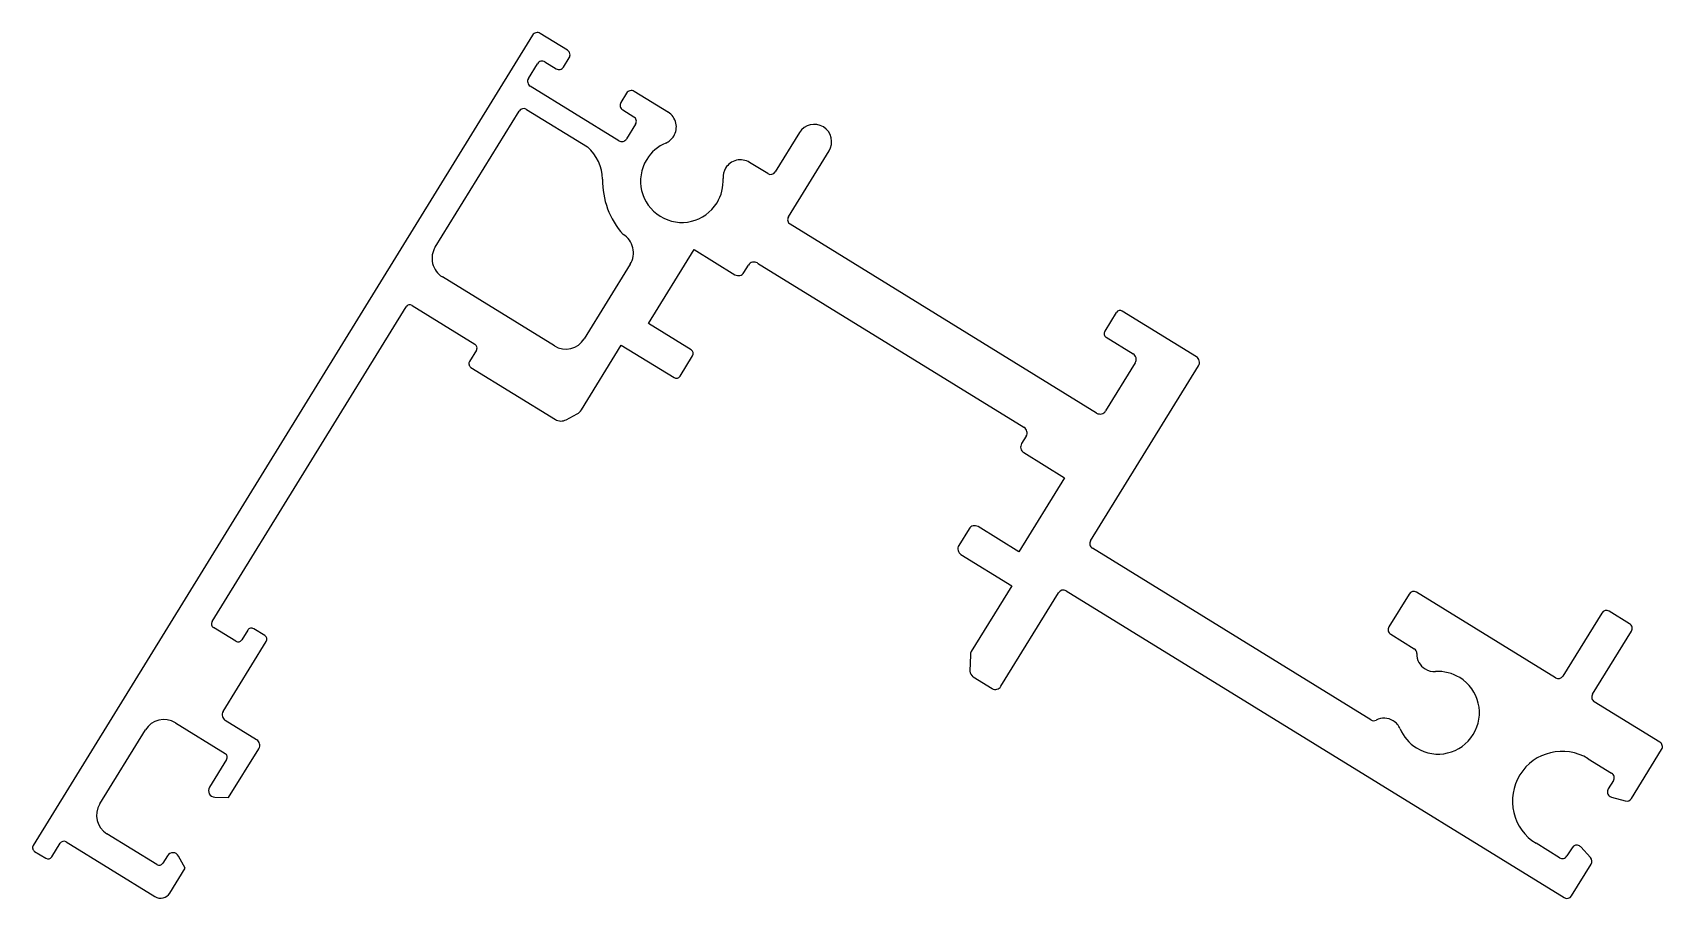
# Model space of a CAD drawing. Extents: x -33.7 to 41.3, y 6.4 to 46.3.
import ezdxf

# ---------------------------------------------------------------- set-up
doc = ezdxf.new("R2010")
doc.units = 0
doc.layers.get('0').update_dxf_attribs({"linetype": 'CONTINUOUS'})

msp = doc.modelspace()

# ---------------------------------------------------------------- linework, layer by layer
for p, q in [((-10.712, 46.148), (-33.678, 8.879)), ((-9.107, 45.453), (-10.368, 46.23)), ((-9.287, 44.683), (-9.025, 45.109)), ((-10.906, 44.153), (-10.486, 44.834)), ((-10.142, 44.916), (-9.631, 44.601)), ((-6.738, 41.291), (-10.824, 43.809)), ((-6.386, 43.482), (-6.648, 43.057)), ((-4.458, 42.592), (-6.042, 43.564)), ((-10.99, 42.737), (-8.185, 41.008)), ((-15.187, 36.405), (-11.334, 42.656)), ((-6.567, 42.713), (-6.056, 42.398)), ((-5.974, 42.054), (-6.394, 41.373)), ((1.564, 41.666), (0.451, 39.861)), ((1.057, 37.794), (2.926, 40.827)), ((0.107, 39.779), (-0.733, 40.297)), ((15.23, 28.765), (1.138, 37.45)), ((-5.375, 32.881), (-3.276, 36.286)), ((-3.276, 36.286), (-1.403, 35.132)), ((-6.22, 35.611), (-8.334, 32.182)), ((-0.99, 35.23), (-0.78, 35.571)), ((-0.367, 35.669), (11.891, 28.113)), ((-9.71, 31.855), (-14.86, 35.029)), ((-25.45, 19.176), (-16.531, 33.648)), ((-16.256, 33.714), (-13.361, 31.93)), ((16.138, 33.389), (15.609, 32.53)), ((19.819, 31.355), (16.413, 33.454)), ((-3.417, 31.674), (-5.375, 32.881)), ((15.674, 32.255), (16.911, 31.493)), ((-13.296, 31.655), (-13.611, 31.144)), ((-8.466, 28.913), (-6.63, 31.893)), ((-6.63, 31.893), (-4.204, 30.397)), ((-13.545, 30.869), (-9.662, 28.476)), ((-3.928, 30.463), (-3.351, 31.399)), ((14.956, 22.894), (19.917, 30.943)), ((17.009, 31.08), (15.642, 28.863)), ((-9.162, 28.461), (-8.654, 28.735)), ((11.989, 27.7), (11.779, 27.36)), ((11.877, 26.947), (13.75, 25.793)), ((13.75, 25.793), (11.652, 22.388)), ((9.366, 23.444), (8.894, 22.678)), ((11.652, 22.388), (9.779, 23.542)), ((27.848, 14.655), (15.038, 22.55)), ((8.992, 22.265), (11.333, 20.822)), ((11.333, 20.822), (9.469, 17.797)), ((10.832, 16.198), (13.483, 20.504)), ((13.827, 20.585), (36.729, 6.48)), ((29.606, 20.444), (28.677, 18.937)), ((36.335, 16.59), (29.95, 20.525)), ((38.465, 19.57), (36.679, 16.672)), ((39.745, 19.075), (38.809, 19.652)), ((-24.363, 18.271), (-25.385, 18.901)), ((-23.814, 18.782), (-24.088, 18.337)), ((-23.028, 18.532), (-23.539, 18.847)), ((-24.942, 15.044), (-22.963, 18.257)), ((28.759, 18.593), (29.84, 17.926)), ((38.041, 15.833), (39.827, 18.731)), ((9.424, 17.648), (9.403, 16.902)), ((9.546, 16.638), (10.42, 16.1)), ((41.136, 13.631), (38.122, 15.489)), ((-27.142, 14.52), (-24.85, 13.108)), ((-23.402, 13.743), (-24.844, 14.632)), ((-24.844, 14.632), (-24.844, 14.632)), ((-30.616, 10.788), (-28.518, 14.193)), ((-24.785, 12.833), (-25.572, 11.556)), ((-24.69, 11.08), (-23.304, 13.33)), ((37.84, 12.867), (38.917, 12.203)), ((39.83, 11.036), (41.218, 13.287)), ((38.998, 11.859), (38.764, 11.479)), ((-25.325, 11.099), (-24.69, 11.08)), ((38.912, 11.101), (39.546, 10.925)), ((-32.168, 9.043), (-28.081, 6.524)), ((-27.995, 7.998), (-30.29, 9.412)), ((-33.613, 8.604), (-33.102, 8.289)), ((-32.827, 8.354), (-32.443, 8.978)), ((-27.51, 8.404), (-27.72, 8.064)), ((-26.689, 7.83), (-26.991, 8.389)), ((36.519, 8.313), (35.442, 8.977)), ((37.098, 8.775), (36.863, 8.394)), ((37.944, 8.325), (37.502, 8.812)), ((-27.393, 6.688), (-26.689, 7.83)), ((37.073, 6.562), (37.972, 8.021))]:
    msp.add_line(p, q)
for centre, radius, start, end in [((-10.499, 46.017), 0.25, 58.35419, 148.35428), ((-9.238, 45.24), 0.25, 328.35418, 58.35427), ((-10.273, 44.703), 0.25, 58.35418, 148.35427), ((-9.5, 44.814), 0.25, 238.35418, 328.35427), ((-10.693, 44.022), 0.25, 148.35418, 238.35427), ((-6.173, 43.351), 0.25, 58.35418, 148.35427), ((-11.122, 42.524), 0.25, 58.35423, 148.35423), ((-6.435, 42.925), 0.25, 148.35418, 238.35427), ((-6.187, 42.185), 0.25, 328.35418, 58.35427), ((-4.898, 41.924), 0.8, 328.35423, 58.35427), ((2.245, 41.247), 0.8, 328.35423, 148.35423), ((-6.607, 41.504), 0.25, 238.35418, 328.35427), ((-4.898, 41.924), 0.8, 292.92325, 328.35423), ((-9.542, 39.47), 2.052, 1.48877, 48.59179), ((-3.846, 39.437), 1.9, 112.92328, 148.35423), ((-3.846, 39.437), 1.9, 148.35423, 328.35423), ((-1.152, 39.616), 0.8, 148.35423, 183.7852), ((-1.152, 39.616), 0.8, 58.35421, 148.35425), ((0.238, 39.992), 0.25, 238.35423, 328.35423), ((-3.846, 39.437), 3.646, 178.65439, 222.21951), ((-3.846, 39.437), 1.9, 328.35423, 3.78517), ((1.269, 37.663), 0.25, 148.35423, 238.35423), ((-7.07, 36.136), 1, 328.32802, 58.38044), ((-14.335, 35.881), 1, 148.35423, 238.35423), ((-0.525, 35.414), 0.3, 58.34844, 148.3528), ((-1.246, 35.387), 0.3, 238.34843, 328.35278), ((-16.361, 33.544), 0.2, 58.35423, 148.35423), ((16.309, 33.284), 0.2, 58.35423, 148.35423), ((15.779, 32.425), 0.2, 148.35423, 238.35423), ((-13.466, 31.76), 0.2, 328.35423, 58.35423), ((-9.185, 32.706), 1, 238.35423, 328.35423), ((-3.522, 31.504), 0.2, 328.35424, 58.35424), ((16.753, 31.237), 0.3, 328.35423, 58.35423), ((-13.44, 31.039), 0.2, 148.35423, 238.35423), ((19.661, 31.1), 0.3, 328.35423, 58.35423), ((-4.099, 30.568), 0.2, 238.35422, 328.35422), ((-8.892, 29.175), 0.5, 298.3548, 328.35447), ((15.387, 29.021), 0.3, 238.35423, 328.35423), ((-9.4, 28.901), 0.5, 238.34885, 298.35493), ((11.734, 27.857), 0.3, 328.34835, 58.34844), ((12.035, 27.203), 0.3, 148.3484, 238.35428), ((9.621, 23.287), 0.3, 58.35423, 148.35423), ((9.149, 22.52), 0.3, 148.35423, 238.35423), ((15.169, 22.763), 0.25, 148.35423, 238.35423), ((13.696, 20.373), 0.25, 58.35423, 148.35423), ((29.819, 20.313), 0.25, 58.35423, 148.35423), ((38.678, 19.439), 0.25, 58.35423, 148.35423), ((-25.28, 19.071), 0.2, 148.33746, 238.33746), ((-23.644, 18.677), 0.2, 58.34889, 148.35467), ((28.89, 18.806), 0.25, 148.35423, 238.35423), ((39.614, 18.862), 0.25, 328.35423, 58.35423), ((-24.258, 18.442), 0.2, 238.35139, 328.35183), ((-23.133, 18.362), 0.2, 328.3714, 58.34889), ((9.724, 17.64), 0.3, 148.35423, 178.42031), ((29.707, 17.71), 0.254, 358.16606, 58.35423), ((30.76, 17.677), 0.8, 178.16606, 238.35421), ((9.703, 16.894), 0.3, 178.42031, 238.35423), ((30.939, 14.982), 1.9, 238.35423, 58.35423), ((30.76, 17.677), 0.8, 238.35421, 273.78519), ((30.939, 14.982), 1.9, 58.35423, 93.78517), ((36.466, 16.803), 0.25, 238.35423, 328.35423), ((10.577, 16.356), 0.3, 238.35423, 328.35423), ((38.254, 15.701), 0.25, 148.35423, 238.35423), ((-24.687, 14.887), 0.3, 148.3714, 238.36611), ((-27.667, 13.668), 1, 58.36555, 148.3544), ((27.979, 14.868), 0.25, 238.35423, 296.7661), ((28.452, 13.931), 0.8, 58.35425, 116.76611), ((28.452, 13.931), 0.8, 22.92325, 58.35423), ((-23.559, 13.487), 0.3, 328.34961, 58.34959), ((30.939, 14.982), 1.9, 202.92328, 238.35423), ((41.005, 13.418), 0.25, 328.35423, 58.35423), ((-24.955, 12.938), 0.2, 328.36352, 58.36555), ((36.641, 10.922), 2.285, 58.35423, 148.35423), ((36.641, 10.922), 2.285, 148.35423, 238.35423), ((38.786, 11.99), 0.25, 328.35418, 58.35427), ((-25.316, 11.398), 0.3, 148.36352, 268.35962), ((38.98, 11.345), 0.254, 148.35423, 238.35423), ((-29.765, 10.264), 1, 148.3544, 238.35439), ((38.98, 11.345), 0.254, 238.35423, 254.49857), ((39.614, 11.17), 0.254, 254.49857, 328.35423), ((-32.273, 8.873), 0.2, 58.35445, 148.35423), ((-33.508, 8.774), 0.2, 148.35423, 238.35423), ((-32.997, 8.459), 0.2, 238.35423, 328.35423), ((-27.255, 8.247), 0.3, 28.35447, 148.35441), ((36.65, 8.526), 0.25, 238.35418, 328.35427), ((37.314, 8.642), 0.254, 58.35423, 148.35423), ((37.314, 8.642), 0.254, 42.20989, 58.35423), ((37.756, 8.154), 0.254, 328.35423, 42.20989), ((-27.89, 8.168), 0.2, 238.35439, 328.35441), ((-27.819, 6.95), 0.5, 238.35445, 328.35423), ((36.86, 6.693), 0.25, 238.35423, 328.35423)]:
    msp.add_arc(centre, radius, start, end)

doc.saveas('drawing.dxf')
